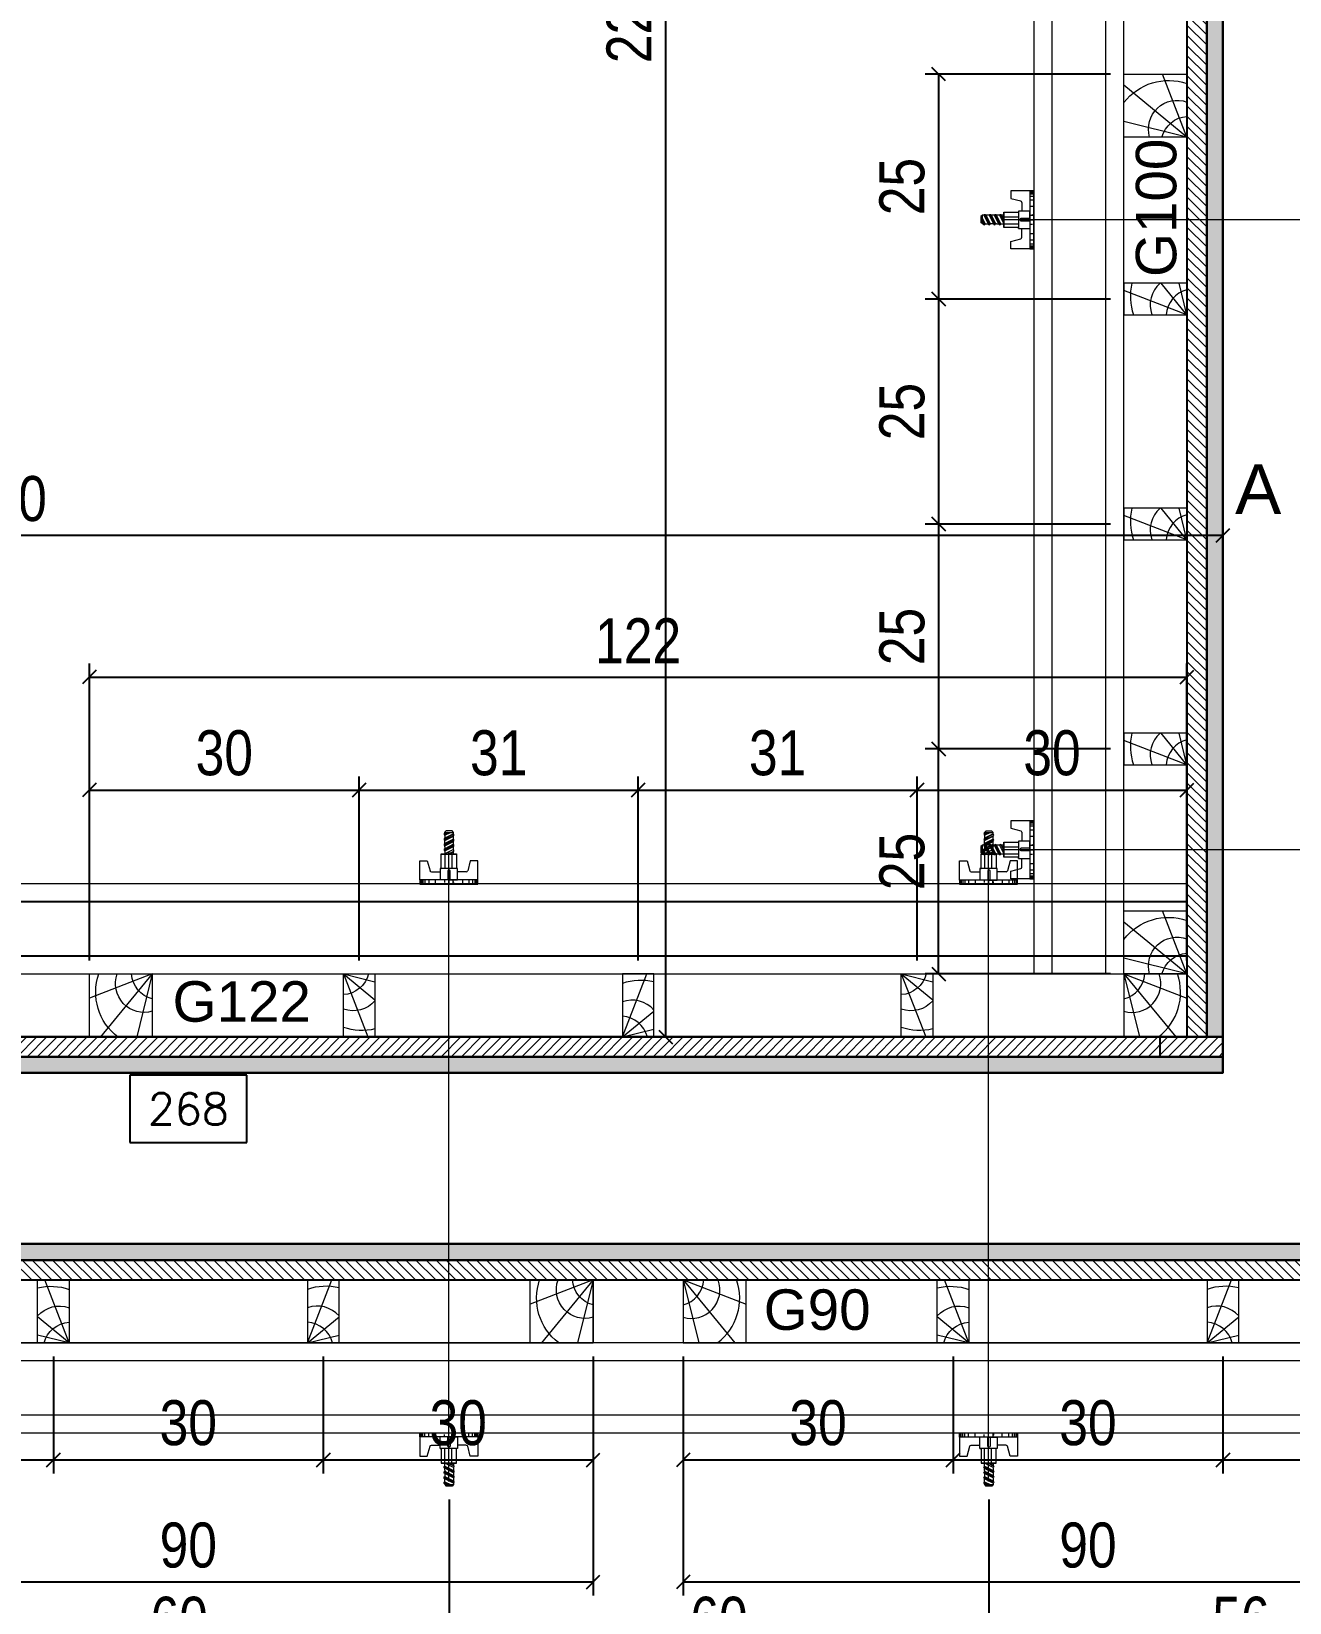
# Model space of a CAD drawing. Extents: x 2102 to 8383, y -13264 to 2718.
# Drawn here: x 4388.7 to 4668.4, y -4872.3 to -4523.1 of the extents above; entities that cross this region are included whole.
import ezdxf
from ezdxf.enums import TextEntityAlignment as Align

# ---------------------------------------------------------------- set-up
doc = ezdxf.new("R2010")
doc.units = 0
for name, color, linetype, lineweight in [('CONCRETO', 251, 'Continuous', 25), ('Hachura', 251, 'Continuous', 9), ('Madeira', 126, 'Continuous', 18), ('Perfil Metálico', 224, 'Continuous', 18), ('Texto Seção', 7, 'Continuous', 15)]:
    doc.layers.add(name, color=color, linetype=linetype, lineweight=lineweight)
for name, color, linetype in [('COTA', 241, 'Continuous'), ('MEIO_PONT', 93, 'Continuous'), ('Painéis', 200, 'Continuous'), ('SARRAFO', 251, 'Continuous'), ('TEXTO_GERAL', 7, 'Continuous')]:
    doc.layers.add(name, color=color, linetype=linetype)
doc.styles.add('ARIAL', font='arial.ttf')
doc.styles.add('COTA TECNICA 2X', font='techl___.ttf', dxfattribs={"height": 10})
doc.styles.add('ROMANS', font='romans.shx')
doc.styles.add('SANSSERIF', font='sas_____.pfb')
doc.dimstyles.new('Cota Seção interna', dxfattribs={"dimtxt": 7, "dimasz": 6, "dimexe": 0.18, "dimexo": 2, "dimgap": -4, "dimtad": 3, "dimdec": 1, "dimlfac": 0.5, "dimzin": 12, "dimdsep": 46, "dimtxsty": 'ROMANS', "dimblk": 'ARCHTICK', "dimcen": 0.09, "dimse1": 1, "dimse2": 1, "dimsd1": 1, "dimsd2": 1, "dimclrd": 180, "dimclre": 5, "dimclrt": 1, "dimadec": 0, "dimazin": 3, "dimtfac": 1, "dimtdec": 1, "dimtofl": 0, "dimtmove": 0, "dimatfit": 3, "dimldrblk": 'ARCHTICK', "dimfxl": 1, "dimtolj": 1, "dimtzin": 0, "dimarcsym": 0})
doc.dimstyles.new('SECAO PILAR', dxfattribs={"dimtxt": 10, "dimasz": 3, "dimexe": 3, "dimexo": 3, "dimgap": 3, "dimtad": 1, "dimdec": 1, "dimlfac": 0.5, "dimzin": 12, "dimdsep": 46, "dimtxsty": 'COTA TECNICA 2X', "dimblk1": 'OBLIQUE', "dimblk2": 'OBLIQUE', "dimsah": 1, "dimcen": 0.9, "dimclrd": 256, "dimclre": 256, "dimclrt": 256, "dimadec": 1, "dimazin": 3, "dimtfac": 1, "dimtdec": 1, "dimtmove": 0, "dimatfit": 3, "dimfxl": 1, "dimtolj": 1, "dimtzin": 12, "dimarcsym": 0})

# ---------------------------------------------------------------- blocks, each defined once
blk = doc.blocks.new('*D1318')
at = {"layer": 'COTA', "color": 180, "lineweight": -2, "transparency": 16777216}
for p, q in [((4436.55, -4755.04), (4410.55, -4755.04)), ((4410.55, -4755.04), (4410.55, -4770.04)), ((4436.55, -4770.04), (4436.55, -4755.04)), ((4410.55, -4770.04), (4436.55, -4770.04))]:
    blk.add_line(p, q, dxfattribs=at)
at = {"layer": 'Defpoints', "color": 0, "transparency": 16777216}
for p in [(4155.55, -4774.04), (4155.55, -4792.54), (4691.55, -4792.54)]:
    blk.add_point(p, dxfattribs=at)
at = {"layer": 'COTA', "color": 1, "transparency": 16777216, "insert": (4423.55, -4762.54), "char_height": 7, "attachment_point": 5, "style": 'ROMANS'}
blk.add_mtext('\\A1;268', dxfattribs=at)
blk = doc.blocks.new('_ArchTick')
at = {"color": 0, "linetype": 'ByBlock', "const_width": 0.15}
blk.add_lwpolyline([(-0.5, -0.5), (0.5, 0.5)], dxfattribs=at)
blk = doc.blocks.new('_Oblique')
at = {"color": 0, "linetype": 'ByBlock', "lineweight": -2}
blk.add_line((-0.5, -0.5), (0.5, 0.5), dxfattribs=at)
blk = doc.blocks.new('*D1319')
at = {"layer": 'COTA', "lineweight": -2, "transparency": 16777216}
for p, q in [((4133.55, -4803.54), (4133.55, -4904.68)), ((4713.55, -4803.54), (4713.55, -4904.68)), ((4713.55, -4901.68), (4133.55, -4901.68))]:
    blk.add_line(p, q, dxfattribs=at)
at = {"layer": 'Defpoints', "color": 0, "transparency": 16777216}
for p in [(4133.55, -4800.54), (4713.55, -4800.54), (4133.55, -4901.68)]:
    blk.add_point(p, dxfattribs=at)
at = {"layer": 'COTA', "lineweight": -2, "transparency": 16777216, "xscale": 3, "yscale": 3, "zscale": 3, "rotation": 180}
blk.add_blockref('_Oblique', (4133.55, -4901.68), dxfattribs=at)
at = {"layer": 'COTA', "lineweight": -2, "transparency": 16777216, "xscale": 3, "yscale": 3, "zscale": 3}
blk.add_blockref('_Oblique', (4713.55, -4901.68), dxfattribs=at)
at = {"layer": 'COTA', "transparency": 16777216, "insert": (4423.55, -4893.55), "char_height": 10, "attachment_point": 5, "style": 'COTA TECNICA 2X'}
blk.add_mtext('\\A1;290 PAINEL', dxfattribs=at)
blk = doc.blocks.new('*D1320')
at = {"layer": 'COTA', "lineweight": -2, "transparency": 16777216}
for p, q in [((4133.55, -4743.54), (4133.55, -4632.05)), ((4653.55, -4743.54), (4653.55, -4632.05)), ((4133.55, -4635.05), (4653.55, -4635.05))]:
    blk.add_line(p, q, dxfattribs=at)
at = {"layer": 'Defpoints', "color": 0, "transparency": 16777216}
for p in [(4653.55, -4635.05), (4133.55, -4746.54), (4653.55, -4746.54)]:
    blk.add_point(p, dxfattribs=at)
at = {"layer": 'COTA', "lineweight": -2, "transparency": 16777216, "xscale": 3, "yscale": 3, "zscale": 3, "rotation": 180}
blk.add_blockref('_Oblique', (4133.55, -4635.05), dxfattribs=at)
at = {"layer": 'COTA', "lineweight": -2, "transparency": 16777216, "xscale": 3, "yscale": 3, "zscale": 3}
blk.add_blockref('_Oblique', (4653.55, -4635.05), dxfattribs=at)
at = {"layer": 'COTA', "transparency": 16777216, "insert": (4382.55, -4626.95), "char_height": 10, "attachment_point": 5, "style": 'COTA TECNICA 2X'}
blk.add_mtext('\\A1;260', dxfattribs=at)
blk = doc.blocks.new('*D1322')
at = {"layer": 'COTA', "lineweight": -2, "transparency": 16777216}
for p, q in [((4650.55, -4294.54), (4526.68, -4294.54)), ((4529.68, -4746.54), (4529.68, -4294.54)), ((4650.55, -4746.54), (4526.68, -4746.54))]:
    blk.add_line(p, q, dxfattribs=at)
at = {"layer": 'Defpoints', "color": 0, "transparency": 16777216}
for p in [(4529.68, -4294.54), (4653.55, -4294.54), (4653.55, -4746.54)]:
    blk.add_point(p, dxfattribs=at)
at = {"layer": 'COTA', "lineweight": -2, "transparency": 16777216, "xscale": 3, "yscale": 3, "zscale": 3}
for p, rotation in [((4529.68, -4294.54), 90), ((4529.68, -4746.54), 270)]:
    blk.add_blockref('_Oblique', p, dxfattribs=dict(at, rotation=rotation))
at = {"layer": 'COTA', "transparency": 16777216, "insert": (4521.58, -4520.54), "char_height": 10, "attachment_point": 5, "rotation": 90, "style": 'COTA TECNICA 2X'}
blk.add_mtext('\\A1;226', dxfattribs=at)
blk = doc.blocks.new('PONTALETE')
at = {"layer": 'Madeira'}
for q in [(2.71, 7), (7, 5.76), (7, 1.74)]:
    blk.add_line((0, 0), q, dxfattribs=at)
blk.add_lwpolyline([(0, 0), (7, 0), (7, 7), (0, 7)], close=True, dxfattribs=at)
for centre, radius, start, end in [((2.04, 0.06), 6.23, 37.2818, 109.0913), ((1.09, 0.9), 3.19, 343.603, 109.9847), ((-0.21, -0.78), 3.09, 14.6322, 86.0383)]:
    blk.add_arc(centre, radius, start, end, dxfattribs=at)
blk = doc.blocks.new('MEIO PONTALETE')
at = {"layer": 'Madeira'}
for q in [(2.71, 7), (3.5, 2.88), (3.5, 0.87)]:
    blk.add_line((0, 0), q, dxfattribs=at)
blk.add_lwpolyline([(0, 0), (3.5, 0), (3.5, 7), (0, 7)], close=True, dxfattribs=at)
for centre, radius, start, end in [((2.04, 0.06), 6.23, 76.4499, 109.0913), ((1.09, 0.9), 3.19, 40.9063, 109.9847), ((-0.21, -0.78), 3.09, 14.6322, 86.0383)]:
    blk.add_arc(centre, radius, start, end, dxfattribs=at)
blk = doc.blocks.new('*D631')
at = {"layer": 'COTA', "lineweight": -2, "transparency": 16777216}
for p, q in [((4333.55, -4817.54), (4333.55, -4843.57)), ((4393.55, -4817.54), (4393.55, -4843.57)), ((4333.55, -4840.57), (4393.55, -4840.57))]:
    blk.add_line(p, q, dxfattribs=at)
at = {"layer": 'Defpoints', "color": 0, "transparency": 16777216}
for p in [(4333.55, -4814.54), (4393.55, -4814.54), (4393.55, -4840.57)]:
    blk.add_point(p, dxfattribs=at)
at = {"layer": 'COTA', "lineweight": -2, "transparency": 16777216, "xscale": 3, "yscale": 3, "zscale": 3, "rotation": 180}
blk.add_blockref('_Oblique', (4333.55, -4840.57), dxfattribs=at)
at = {"layer": 'COTA', "lineweight": -2, "transparency": 16777216, "xscale": 3, "yscale": 3, "zscale": 3}
blk.add_blockref('_Oblique', (4393.55, -4840.57), dxfattribs=at)
at = {"layer": 'COTA', "transparency": 16777216, "insert": (4363.55, -4832.35), "char_height": 10, "attachment_point": 5, "style": 'COTA TECNICA 2X'}
blk.add_mtext('\\A1;30', dxfattribs=at)
blk = doc.blocks.new('*D632')
at = {"layer": 'COTA', "lineweight": -2, "transparency": 16777216}
for p, q in [((4393.55, -4817.54), (4393.55, -4843.57)), ((4453.55, -4817.54), (4453.55, -4843.57)), ((4393.55, -4840.57), (4453.55, -4840.57))]:
    blk.add_line(p, q, dxfattribs=at)
at = {"layer": 'Defpoints', "color": 0, "transparency": 16777216}
for p in [(4393.55, -4814.54), (4453.55, -4814.54), (4453.55, -4840.57)]:
    blk.add_point(p, dxfattribs=at)
at = {"layer": 'COTA', "lineweight": -2, "transparency": 16777216, "xscale": 3, "yscale": 3, "zscale": 3, "rotation": 180}
blk.add_blockref('_Oblique', (4393.55, -4840.57), dxfattribs=at)
at = {"layer": 'COTA', "lineweight": -2, "transparency": 16777216, "xscale": 3, "yscale": 3, "zscale": 3}
blk.add_blockref('_Oblique', (4453.55, -4840.57), dxfattribs=at)
at = {"layer": 'COTA', "transparency": 16777216, "insert": (4423.55, -4832.35), "char_height": 10, "attachment_point": 5, "style": 'COTA TECNICA 2X'}
blk.add_mtext('\\A1;30', dxfattribs=at)
blk = doc.blocks.new('*D633')
at = {"layer": 'COTA', "lineweight": -2, "transparency": 16777216}
for p, q in [((4453.55, -4817.54), (4453.55, -4843.57)), ((4513.55, -4817.54), (4513.55, -4843.57)), ((4453.55, -4840.57), (4513.55, -4840.57))]:
    blk.add_line(p, q, dxfattribs=at)
at = {"layer": 'Defpoints', "color": 0, "transparency": 16777216}
for p in [(4453.55, -4814.54), (4513.55, -4814.54), (4513.55, -4840.57)]:
    blk.add_point(p, dxfattribs=at)
at = {"layer": 'COTA', "lineweight": -2, "transparency": 16777216, "xscale": 3, "yscale": 3, "zscale": 3, "rotation": 180}
blk.add_blockref('_Oblique', (4453.55, -4840.57), dxfattribs=at)
at = {"layer": 'COTA', "lineweight": -2, "transparency": 16777216, "xscale": 3, "yscale": 3, "zscale": 3}
blk.add_blockref('_Oblique', (4513.55, -4840.57), dxfattribs=at)
at = {"layer": 'COTA', "transparency": 16777216, "insert": (4483.55, -4832.35), "char_height": 10, "attachment_point": 5, "style": 'COTA TECNICA 2X'}
blk.add_mtext('\\A1;30', dxfattribs=at)
blk = doc.blocks.new('*D634')
at = {"layer": 'COTA', "lineweight": -2, "transparency": 16777216}
for p, q in [((4333.55, -4817.54), (4333.55, -4870.67)), ((4513.55, -4817.54), (4513.55, -4870.67)), ((4333.55, -4867.67), (4513.55, -4867.67))]:
    blk.add_line(p, q, dxfattribs=at)
at = {"layer": 'Defpoints', "color": 0, "transparency": 16777216}
for p in [(4333.55, -4814.54), (4513.55, -4814.54), (4513.55, -4867.67)]:
    blk.add_point(p, dxfattribs=at)
at = {"layer": 'COTA', "lineweight": -2, "transparency": 16777216, "xscale": 3, "yscale": 3, "zscale": 3, "rotation": 180}
blk.add_blockref('_Oblique', (4333.55, -4867.67), dxfattribs=at)
at = {"layer": 'COTA', "lineweight": -2, "transparency": 16777216, "xscale": 3, "yscale": 3, "zscale": 3}
blk.add_blockref('_Oblique', (4513.55, -4867.67), dxfattribs=at)
at = {"layer": 'COTA', "transparency": 16777216, "insert": (4423.55, -4859.54), "char_height": 10, "attachment_point": 5, "style": 'COTA TECNICA 2X'}
blk.add_mtext('\\A1;90', dxfattribs=at)
blk = doc.blocks.new('*D635')
at = {"layer": 'COTA', "lineweight": -2, "transparency": 16777216}
for p, q in [((4533.55, -4817.54), (4533.55, -4843.57)), ((4593.55, -4817.54), (4593.55, -4843.57)), ((4533.55, -4840.57), (4593.55, -4840.57))]:
    blk.add_line(p, q, dxfattribs=at)
at = {"layer": 'Defpoints', "color": 0, "transparency": 16777216}
for p in [(4533.55, -4814.54), (4593.55, -4814.54), (4593.55, -4840.57)]:
    blk.add_point(p, dxfattribs=at)
at = {"layer": 'COTA', "lineweight": -2, "transparency": 16777216, "xscale": 3, "yscale": 3, "zscale": 3, "rotation": 180}
blk.add_blockref('_Oblique', (4533.55, -4840.57), dxfattribs=at)
at = {"layer": 'COTA', "lineweight": -2, "transparency": 16777216, "xscale": 3, "yscale": 3, "zscale": 3}
blk.add_blockref('_Oblique', (4593.55, -4840.57), dxfattribs=at)
at = {"layer": 'COTA', "transparency": 16777216, "insert": (4563.55, -4832.35), "char_height": 10, "attachment_point": 5, "style": 'COTA TECNICA 2X'}
blk.add_mtext('\\A1;30', dxfattribs=at)
blk = doc.blocks.new('*D636')
at = {"layer": 'COTA', "lineweight": -2, "transparency": 16777216}
for p, q in [((4593.55, -4817.54), (4593.55, -4843.57)), ((4653.55, -4817.54), (4653.55, -4843.57)), ((4593.55, -4840.57), (4653.55, -4840.57))]:
    blk.add_line(p, q, dxfattribs=at)
at = {"layer": 'Defpoints', "color": 0, "transparency": 16777216}
for p in [(4593.55, -4814.54), (4653.55, -4814.54), (4653.55, -4840.57)]:
    blk.add_point(p, dxfattribs=at)
at = {"layer": 'COTA', "lineweight": -2, "transparency": 16777216, "xscale": 3, "yscale": 3, "zscale": 3, "rotation": 180}
blk.add_blockref('_Oblique', (4593.55, -4840.57), dxfattribs=at)
at = {"layer": 'COTA', "lineweight": -2, "transparency": 16777216, "xscale": 3, "yscale": 3, "zscale": 3}
blk.add_blockref('_Oblique', (4653.55, -4840.57), dxfattribs=at)
at = {"layer": 'COTA', "transparency": 16777216, "insert": (4623.55, -4832.35), "char_height": 10, "attachment_point": 5, "style": 'COTA TECNICA 2X'}
blk.add_mtext('\\A1;30', dxfattribs=at)
blk = doc.blocks.new('*D637')
at = {"layer": 'COTA', "lineweight": -2, "transparency": 16777216}
for p, q in [((4653.55, -4817.54), (4653.55, -4843.57)), ((4713.55, -4817.54), (4713.55, -4843.57)), ((4653.55, -4840.57), (4713.55, -4840.57))]:
    blk.add_line(p, q, dxfattribs=at)
at = {"layer": 'Defpoints', "color": 0, "transparency": 16777216}
for p in [(4653.55, -4814.54), (4713.55, -4814.54), (4713.55, -4840.57)]:
    blk.add_point(p, dxfattribs=at)
at = {"layer": 'COTA', "lineweight": -2, "transparency": 16777216, "xscale": 3, "yscale": 3, "zscale": 3, "rotation": 180}
blk.add_blockref('_Oblique', (4653.55, -4840.57), dxfattribs=at)
at = {"layer": 'COTA', "lineweight": -2, "transparency": 16777216, "xscale": 3, "yscale": 3, "zscale": 3}
blk.add_blockref('_Oblique', (4713.55, -4840.57), dxfattribs=at)
at = {"layer": 'COTA', "transparency": 16777216, "insert": (4683.55, -4832.35), "char_height": 10, "attachment_point": 5, "style": 'COTA TECNICA 2X'}
blk.add_mtext('\\A1;30', dxfattribs=at)
blk = doc.blocks.new('*D638')
at = {"layer": 'COTA', "lineweight": -2, "transparency": 16777216}
for p, q in [((4533.55, -4817.54), (4533.55, -4870.67)), ((4713.55, -4817.54), (4713.55, -4870.67)), ((4533.55, -4867.67), (4713.55, -4867.67))]:
    blk.add_line(p, q, dxfattribs=at)
at = {"layer": 'Defpoints', "color": 0, "transparency": 16777216}
for p in [(4533.55, -4814.54), (4713.55, -4814.54), (4713.55, -4867.67)]:
    blk.add_point(p, dxfattribs=at)
at = {"layer": 'COTA', "lineweight": -2, "transparency": 16777216, "xscale": 3, "yscale": 3, "zscale": 3, "rotation": 180}
blk.add_blockref('_Oblique', (4533.55, -4867.67), dxfattribs=at)
at = {"layer": 'COTA', "lineweight": -2, "transparency": 16777216, "xscale": 3, "yscale": 3, "zscale": 3}
blk.add_blockref('_Oblique', (4713.55, -4867.67), dxfattribs=at)
at = {"layer": 'COTA', "transparency": 16777216, "insert": (4623.55, -4859.54), "char_height": 10, "attachment_point": 5, "style": 'COTA TECNICA 2X'}
blk.add_mtext('\\A1;90', dxfattribs=at)
blk = doc.blocks.new('*D639')
at = {"layer": 'COTA', "lineweight": -2, "transparency": 16777216}
for p, q in [((4401.55, -4729.54), (4401.55, -4688.67)), ((4461.55, -4729.54), (4461.55, -4688.67)), ((4401.55, -4691.67), (4461.55, -4691.67))]:
    blk.add_line(p, q, dxfattribs=at)
at = {"layer": 'Defpoints', "color": 0, "transparency": 16777216}
for p in [(4461.55, -4691.67), (4401.55, -4732.54), (4461.55, -4732.54)]:
    blk.add_point(p, dxfattribs=at)
at = {"layer": 'COTA', "lineweight": -2, "transparency": 16777216, "xscale": 3, "yscale": 3, "zscale": 3, "rotation": 180}
blk.add_blockref('_Oblique', (4401.55, -4691.67), dxfattribs=at)
at = {"layer": 'COTA', "lineweight": -2, "transparency": 16777216, "xscale": 3, "yscale": 3, "zscale": 3}
blk.add_blockref('_Oblique', (4461.55, -4691.67), dxfattribs=at)
at = {"layer": 'COTA', "transparency": 16777216, "insert": (4431.55, -4683.45), "char_height": 10, "attachment_point": 5, "style": 'COTA TECNICA 2X'}
blk.add_mtext('\\A1;30', dxfattribs=at)
blk = doc.blocks.new('*D640')
at = {"layer": 'COTA', "lineweight": -2, "transparency": 16777216}
for p, q in [((4461.55, -4729.54), (4461.55, -4688.67)), ((4523.55, -4729.54), (4523.55, -4688.67)), ((4461.55, -4691.67), (4523.55, -4691.67))]:
    blk.add_line(p, q, dxfattribs=at)
at = {"layer": 'Defpoints', "color": 0, "transparency": 16777216}
for p in [(4523.55, -4691.67), (4461.55, -4732.54), (4523.55, -4732.54)]:
    blk.add_point(p, dxfattribs=at)
at = {"layer": 'COTA', "lineweight": -2, "transparency": 16777216, "xscale": 3, "yscale": 3, "zscale": 3, "rotation": 180}
blk.add_blockref('_Oblique', (4461.55, -4691.67), dxfattribs=at)
at = {"layer": 'COTA', "lineweight": -2, "transparency": 16777216, "xscale": 3, "yscale": 3, "zscale": 3}
blk.add_blockref('_Oblique', (4523.55, -4691.67), dxfattribs=at)
at = {"layer": 'COTA', "transparency": 16777216, "insert": (4492.55, -4683.45), "char_height": 10, "attachment_point": 5, "style": 'COTA TECNICA 2X'}
blk.add_mtext('\\A1;31', dxfattribs=at)
blk = doc.blocks.new('*D641')
at = {"layer": 'COTA', "lineweight": -2, "transparency": 16777216}
for p, q in [((4523.55, -4729.54), (4523.55, -4688.67)), ((4585.55, -4729.54), (4585.55, -4688.67)), ((4523.55, -4691.67), (4585.55, -4691.67))]:
    blk.add_line(p, q, dxfattribs=at)
at = {"layer": 'Defpoints', "color": 0, "transparency": 16777216}
for p in [(4585.55, -4691.67), (4523.55, -4732.54), (4585.55, -4732.54)]:
    blk.add_point(p, dxfattribs=at)
at = {"layer": 'COTA', "lineweight": -2, "transparency": 16777216, "xscale": 3, "yscale": 3, "zscale": 3, "rotation": 180}
blk.add_blockref('_Oblique', (4523.55, -4691.67), dxfattribs=at)
at = {"layer": 'COTA', "lineweight": -2, "transparency": 16777216, "xscale": 3, "yscale": 3, "zscale": 3}
blk.add_blockref('_Oblique', (4585.55, -4691.67), dxfattribs=at)
at = {"layer": 'COTA', "transparency": 16777216, "insert": (4554.55, -4683.45), "char_height": 10, "attachment_point": 5, "style": 'COTA TECNICA 2X'}
blk.add_mtext('\\A1;31', dxfattribs=at)
blk = doc.blocks.new('*D642')
at = {"layer": 'COTA', "lineweight": -2, "transparency": 16777216}
for p, q in [((4585.55, -4729.54), (4585.55, -4688.67)), ((4645.55, -4729.54), (4645.55, -4688.67)), ((4585.55, -4691.67), (4645.55, -4691.67))]:
    blk.add_line(p, q, dxfattribs=at)
at = {"layer": 'Defpoints', "color": 0, "transparency": 16777216}
for p in [(4645.55, -4691.67), (4585.55, -4732.54), (4645.55, -4732.54)]:
    blk.add_point(p, dxfattribs=at)
at = {"layer": 'COTA', "lineweight": -2, "transparency": 16777216, "xscale": 3, "yscale": 3, "zscale": 3, "rotation": 180}
blk.add_blockref('_Oblique', (4585.55, -4691.67), dxfattribs=at)
at = {"layer": 'COTA', "lineweight": -2, "transparency": 16777216, "xscale": 3, "yscale": 3, "zscale": 3}
blk.add_blockref('_Oblique', (4645.55, -4691.67), dxfattribs=at)
at = {"layer": 'COTA', "transparency": 16777216, "insert": (4615.55, -4683.45), "char_height": 10, "attachment_point": 5, "style": 'COTA TECNICA 2X'}
blk.add_mtext('\\A1;30', dxfattribs=at)
blk = doc.blocks.new('*D643')
at = {"layer": 'COTA', "lineweight": -2, "transparency": 16777216}
for p, q in [((4401.55, -4729.54), (4401.55, -4663.55)), ((4645.55, -4729.54), (4645.55, -4663.55)), ((4401.55, -4666.55), (4645.55, -4666.55))]:
    blk.add_line(p, q, dxfattribs=at)
at = {"layer": 'Defpoints', "color": 0, "transparency": 16777216}
for p in [(4645.55, -4666.55), (4401.55, -4732.54), (4645.55, -4732.54)]:
    blk.add_point(p, dxfattribs=at)
at = {"layer": 'COTA', "lineweight": -2, "transparency": 16777216, "xscale": 3, "yscale": 3, "zscale": 3, "rotation": 180}
blk.add_blockref('_Oblique', (4401.55, -4666.55), dxfattribs=at)
at = {"layer": 'COTA', "lineweight": -2, "transparency": 16777216, "xscale": 3, "yscale": 3, "zscale": 3}
blk.add_blockref('_Oblique', (4645.55, -4666.55), dxfattribs=at)
at = {"layer": 'COTA', "transparency": 16777216, "insert": (4523.55, -4658.49), "char_height": 10, "attachment_point": 5, "style": 'COTA TECNICA 2X'}
blk.add_mtext('\\A1;122', dxfattribs=at)
blk = doc.blocks.new('*D1304')
at = {"layer": 'COTA', "linetype": 'ByBlock', "lineweight": -2, "transparency": 16777216}
for p, q in [((4628.55, -4532.54), (4587.35, -4532.54)), ((4590.35, -4532.54), (4590.35, -4582.54)), ((4628.55, -4582.54), (4587.35, -4582.54))]:
    blk.add_line(p, q, dxfattribs=at)
at = {"layer": 'Defpoints', "color": 0, "linetype": 'ByBlock', "transparency": 16777216}
for p in [(4631.55, -4532.54), (4590.35, -4582.54), (4631.55, -4582.54)]:
    blk.add_point(p, dxfattribs=at)
at = {"layer": 'COTA', "linetype": 'ByBlock', "lineweight": -2, "transparency": 16777216, "xscale": 3, "yscale": 3, "zscale": 3}
for p, rotation in [((4590.35, -4532.54), 90), ((4590.35, -4582.54), 270)]:
    blk.add_blockref('_Oblique', p, dxfattribs=dict(at, rotation=rotation))
at = {"layer": 'COTA', "linetype": 'ByBlock', "transparency": 16777216, "insert": (4582.24, -4557.54), "char_height": 10, "attachment_point": 5, "rotation": 90, "style": 'COTA TECNICA 2X'}
blk.add_mtext('\\A1;25', dxfattribs=at)
blk = doc.blocks.new('*D1305')
at = {"layer": 'COTA', "linetype": 'ByBlock', "lineweight": -2, "transparency": 16777216}
for p, q in [((4628.55, -4582.54), (4587.35, -4582.54)), ((4590.35, -4582.54), (4590.35, -4632.54)), ((4628.55, -4632.54), (4587.35, -4632.54))]:
    blk.add_line(p, q, dxfattribs=at)
at = {"layer": 'Defpoints', "color": 0, "linetype": 'ByBlock', "transparency": 16777216}
for p in [(4631.55, -4582.54), (4590.35, -4632.54), (4631.55, -4632.54)]:
    blk.add_point(p, dxfattribs=at)
at = {"layer": 'COTA', "linetype": 'ByBlock', "lineweight": -2, "transparency": 16777216, "xscale": 3, "yscale": 3, "zscale": 3}
for p, rotation in [((4590.35, -4582.54), 90), ((4590.35, -4632.54), 270)]:
    blk.add_blockref('_Oblique', p, dxfattribs=dict(at, rotation=rotation))
at = {"layer": 'COTA', "linetype": 'ByBlock', "transparency": 16777216, "insert": (4582.24, -4607.54), "char_height": 10, "attachment_point": 5, "rotation": 90, "style": 'COTA TECNICA 2X'}
blk.add_mtext('\\A1;25', dxfattribs=at)
blk = doc.blocks.new('*D1306')
at = {"layer": 'COTA', "linetype": 'ByBlock', "lineweight": -2, "transparency": 16777216}
for p, q in [((4628.55, -4632.54), (4587.35, -4632.54)), ((4590.35, -4632.54), (4590.35, -4682.54)), ((4628.55, -4682.54), (4587.35, -4682.54))]:
    blk.add_line(p, q, dxfattribs=at)
at = {"layer": 'Defpoints', "color": 0, "linetype": 'ByBlock', "transparency": 16777216}
for p in [(4631.55, -4632.54), (4590.35, -4682.54), (4631.55, -4682.54)]:
    blk.add_point(p, dxfattribs=at)
at = {"layer": 'COTA', "linetype": 'ByBlock', "lineweight": -2, "transparency": 16777216, "xscale": 3, "yscale": 3, "zscale": 3}
for p, rotation in [((4590.35, -4632.54), 90), ((4590.35, -4682.54), 270)]:
    blk.add_blockref('_Oblique', p, dxfattribs=dict(at, rotation=rotation))
at = {"layer": 'COTA', "linetype": 'ByBlock', "transparency": 16777216, "insert": (4582.24, -4657.54), "char_height": 10, "attachment_point": 5, "rotation": 90, "style": 'COTA TECNICA 2X'}
blk.add_mtext('\\A1;25', dxfattribs=at)
blk = doc.blocks.new('*D1307')
at = {"layer": 'COTA', "linetype": 'ByBlock', "lineweight": -2, "transparency": 16777216}
for p, q in [((4628.55, -4682.54), (4587.35, -4682.54)), ((4590.35, -4732.54), (4590.35, -4682.54)), ((4628.55, -4732.54), (4587.35, -4732.54))]:
    blk.add_line(p, q, dxfattribs=at)
at = {"layer": 'Defpoints', "color": 0, "linetype": 'ByBlock', "transparency": 16777216}
for p in [(4590.35, -4682.54), (4631.55, -4682.54), (4631.55, -4732.54)]:
    blk.add_point(p, dxfattribs=at)
at = {"layer": 'COTA', "linetype": 'ByBlock', "lineweight": -2, "transparency": 16777216, "xscale": 3, "yscale": 3, "zscale": 3}
for p, rotation in [((4590.35, -4682.54), 90), ((4590.35, -4732.54), 270)]:
    blk.add_blockref('_Oblique', p, dxfattribs=dict(at, rotation=rotation))
at = {"layer": 'COTA', "linetype": 'ByBlock', "transparency": 16777216, "insert": (4582.24, -4707.54), "char_height": 10, "attachment_point": 5, "rotation": 90, "style": 'COTA TECNICA 2X'}
blk.add_mtext('\\A1;25', dxfattribs=at)
blk = doc.blocks.new('C')
at = {"layer": 'Hachura', "color": 0}
for p, q in [((0, 3.22), (0, -3.22)), ((0.45, 3.22), (0, 3.22)), ((0.46, 3.16), (0, 3.16)), ((0.46, 3.05), (0, 3.05)), ((0.46, 2.88), (0, 2.88)), ((0, 2.75), (0, -1.16)), ((0.46, 2.65), (0, 2.65)), ((0.46, 2.23), (0, 2.23)), ((0.45, -3.23), (0.45, 3.22)), ((0.45, 3.22), (2.58, 3.22)), ((1.35, 1.94), (1.35, 0.96)), ((2.58, 2.39), (1.47, 2.09)), ((2.58, 3.22), (2.58, 2.39)), ((0.46, 1.51), (0, 1.51)), ((0.39, 0.49), (0.17, 0.49)), ((1.74, 0.97), (0.45, 0.97)), ((1.45, 0.1), (0.45, 0.1)), ((1.74, -0.97), (1.74, 0.97)), ((1.74, 0.97), (1.74, 0.84)), ((1.74, 0.97), (1.74, 0.84)), ((1.74, 0.84), (3.35, 0.84)), ((3.35, 0.45), (1.74, 0.45)), ((3.32, 0.84), (3.32, -0.84)), ((3.35, 0.84), (3.35, -0.84)), ((3.68, 0.45), (3.35, 0.45)), ((3.84, -0.52), (3.35, 0.45)), ((3.35, 0.06), (3.67, -0.57)), ((3.68, 0.45), (4.16, -0.52)), ((3.72, 0.5), (4.25, -0.57)), ((4.37, -0.55), (3.83, 0.53)), ((4.15, 0.45), (3.93, 0.45)), ((4.42, -0.52), (3.93, 0.45)), ((4.15, 0.45), (4.26, 0.45)), ((4.26, 0.45), (4.74, -0.52)), ((4.3, 0.5), (4.83, -0.57)), ((4.95, -0.55), (4.41, 0.53)), ((4.51, 0.45), (4.84, 0.45)), ((5, -0.52), (4.51, 0.45)), ((4.84, 0.45), (5.32, -0.52)), ((4.88, 0.5), (5.41, -0.57)), ((5.53, -0.55), (4.99, 0.53)), ((5.58, -0.52), (5.09, 0.45)), ((5.42, 0.45), (5.09, 0.45)), ((5.58, -0.52), (5.09, 0.45)), ((5.42, 0.45), (5.74, -0.19)), ((5.46, 0.5), (5.74, -0.07)), ((5.74, 0.19), (5.57, 0.53)), ((5.74, 0.32), (5.68, 0.45)), ((5.68, 0.45), (5.74, 0.45)), ((5.74, 0.45), (5.9, 0.29)), ((5.74, 0.45), (5.74, -0.52)), ((5.9, -0.36), (5.9, 0.29)), ((0.45, 0), (0, 0)), ((0.46, -1.52), (0, -1.52)), ((0.08, -0.48), (0.29, -0.48)), ((0.29, -0.48), (0.4, -0.48)), ((0.45, 0), (0.45, -0.97)), ((0.45, -0.16), (1.45, -0.16)), ((0.45, -0.65), (0.45, -0.32)), ((0.45, -3.23), (0.45, -0.65)), ((0.45, -0.97), (1.74, -0.97)), ((1.35, -1.94), (1.35, -0.97)), ((3.35, -0.32), (1.74, -0.32)), ((3.35, -0.84), (1.74, -0.84)), ((3.35, -0.07), (3.58, -0.52)), ((3.35, -0.52), (3.58, -0.52)), ((3.84, -0.52), (4.16, -0.52)), ((4.42, -0.52), (4.74, -0.52)), ((4.63, -0.52), (4.74, -0.52)), ((5, -0.52), (5.32, -0.52)), ((5.58, -0.52), (5.74, -0.52)), ((5.74, -0.52), (5.9, -0.36)), ((5.74, -0.52), (5.74, -0.52)), ((0.46, -2.23), (0, -2.23)), ((0.46, -2.65), (0, -2.65)), ((0.46, -2.88), (0, -2.88)), ((0.46, -3.05), (0, -3.05)), ((0.46, -3.16), (0, -3.16)), ((0, -3.22), (2.57, -3.22)), ((2.58, -2.39), (1.47, -2.1)), ((2.58, -3.23), (2.58, -2.39))]:
    blk.add_line(p, q, dxfattribs=at)
for centre, radius, start, end in [((1.52, 1.94), 0.161, 104.7436, 180), ((1.44, -0.03), 0.129, 272.695, 87.305), ((3.81, 0.39), 0.143, 25.5688, 154.4312), ((4.39, 0.39), 0.143, 25.5688, 154.4312), ((4.97, 0.39), 0.143, 25.5688, 154.4312), ((5.55, 0.39), 0.143, 25.5688, 154.4312), ((0.17, -0.37), 0.174, 221.744, 317.8592), ((3.71, -0.4), 0.174, 222.1408, 318.256), ((4.29, -0.4), 0.174, 222.1408, 318.256), ((4.87, -0.4), 0.174, 222.1408, 318.256), ((5.45, -0.4), 0.174, 222.1408, 318.256), ((5.61, -0.4), 0.174, 317.8592, 318.256), ((1.52, -1.94), 0.161, 180, 255.2564)]:
    blk.add_arc(centre, radius, start, end, dxfattribs=at)
blk = doc.blocks.new('*D1311')
at = {"layer": 'COTA', "linetype": 'ByBlock', "lineweight": -2, "transparency": 16777216}
for p, q in [((4361.53, -4849.34), (4361.53, -4887.14)), ((4481.53, -4849.36), (4481.53, -4887.14)), ((4361.53, -4884.14), (4481.53, -4884.14))]:
    blk.add_line(p, q, dxfattribs=at)
at = {"layer": 'Defpoints', "color": 0, "linetype": 'ByBlock', "transparency": 16777216}
for p in [(4361.53, -4846.34), (4481.53, -4846.36), (4481.53, -4884.14)]:
    blk.add_point(p, dxfattribs=at)
at = {"layer": 'COTA', "linetype": 'ByBlock', "lineweight": -2, "transparency": 16777216, "xscale": 3, "yscale": 3, "zscale": 3, "rotation": 180}
blk.add_blockref('_Oblique', (4361.53, -4884.14), dxfattribs=at)
at = {"layer": 'COTA', "linetype": 'ByBlock', "lineweight": -2, "transparency": 16777216, "xscale": 3, "yscale": 3, "zscale": 3}
blk.add_blockref('_Oblique', (4481.53, -4884.14), dxfattribs=at)
at = {"layer": 'COTA', "linetype": 'ByBlock', "transparency": 16777216, "insert": (4421.53, -4876.04), "char_height": 10, "attachment_point": 5, "style": 'COTA TECNICA 2X'}
blk.add_mtext('\\A1;60', dxfattribs=at)
blk = doc.blocks.new('*D1312')
at = {"layer": 'COTA', "linetype": 'ByBlock', "lineweight": -2, "transparency": 16777216}
for p, q in [((4481.53, -4849.36), (4481.53, -4887.14)), ((4601.53, -4849.37), (4601.53, -4887.14)), ((4481.53, -4884.14), (4601.53, -4884.14))]:
    blk.add_line(p, q, dxfattribs=at)
at = {"layer": 'Defpoints', "color": 0, "linetype": 'ByBlock', "transparency": 16777216}
for p in [(4481.53, -4846.36), (4601.53, -4846.37), (4601.53, -4884.14)]:
    blk.add_point(p, dxfattribs=at)
at = {"layer": 'COTA', "linetype": 'ByBlock', "lineweight": -2, "transparency": 16777216, "xscale": 3, "yscale": 3, "zscale": 3, "rotation": 180}
blk.add_blockref('_Oblique', (4481.53, -4884.14), dxfattribs=at)
at = {"layer": 'COTA', "linetype": 'ByBlock', "lineweight": -2, "transparency": 16777216, "xscale": 3, "yscale": 3, "zscale": 3}
blk.add_blockref('_Oblique', (4601.53, -4884.14), dxfattribs=at)
at = {"layer": 'COTA', "linetype": 'ByBlock', "transparency": 16777216, "insert": (4541.53, -4876.04), "char_height": 10, "attachment_point": 5, "style": 'COTA TECNICA 2X'}
blk.add_mtext('\\A1;60', dxfattribs=at)
blk = doc.blocks.new('*D1313')
at = {"layer": 'COTA', "linetype": 'ByBlock', "lineweight": -2, "transparency": 16777216}
for p, q in [((4713.59, -4297.54), (4713.59, -4887.14)), ((4601.53, -4849.37), (4601.53, -4887.14)), ((4601.53, -4884.14), (4713.59, -4884.14))]:
    blk.add_line(p, q, dxfattribs=at)
at = {"layer": 'Defpoints', "color": 0, "linetype": 'ByBlock', "transparency": 16777216}
for p in [(4713.59, -4294.54), (4601.53, -4846.37), (4713.59, -4884.14)]:
    blk.add_point(p, dxfattribs=at)
at = {"layer": 'COTA', "linetype": 'ByBlock', "lineweight": -2, "transparency": 16777216, "xscale": 3, "yscale": 3, "zscale": 3, "rotation": 180}
blk.add_blockref('_Oblique', (4601.53, -4884.14), dxfattribs=at)
at = {"layer": 'COTA', "linetype": 'ByBlock', "lineweight": -2, "transparency": 16777216, "xscale": 3, "yscale": 3, "zscale": 3}
blk.add_blockref('_Oblique', (4713.59, -4884.14), dxfattribs=at)
at = {"layer": 'COTA', "linetype": 'ByBlock', "transparency": 16777216, "insert": (4657.56, -4876.03), "char_height": 10, "attachment_point": 5, "style": 'COTA TECNICA 2X'}
blk.add_mtext('\\A1;56', dxfattribs=at)

msp = doc.modelspace()

# ---------------------------------------------------------------- hatches: boundary and pattern name
at = {"layer": 'Hachura'}
h = msp.add_hatch(dxfattribs=at)
h.set_pattern_fill('ANSI31', color=256, scale=0.5, angle=270, style=0)
h.set_pattern_definition([(315, (28233.7727, -13671.8797), (1.12253202, 1.12253202), [])])
h.paths.add_polyline_path([(4649.95, -4746.54), (4645.55, -4746.54), (4645.55, -4294.54), (4649.95, -4294.54)])
h = msp.add_hatch(color=256, dxfattribs=at)
h.dxf.hatch_style = 1
h.paths.add_polyline_path([(4653.55, -4746.54), (4653.55, -4294.54), (4649.95, -4294.54), (4649.95, -4746.54)])
h = msp.add_hatch(dxfattribs=at)
h.set_pattern_fill('ANSI31', color=256, scale=0.5, angle=360, style=0)
h.set_pattern_definition([(45, (14537.9164, 18532.8803), (-1.12253202, 1.12253202), [])])
h.paths.add_polyline_path([(4133.55, -4750.94), (4133.55, -4746.54), (4653.55, -4746.54), (4653.55, -4750.94)])
h = msp.add_hatch(color=256, dxfattribs=at)
h.dxf.hatch_style = 1
h.paths.add_polyline_path([(4133.55, -4754.54), (4653.55, -4754.54), (4653.55, -4750.94), (4133.55, -4750.94)])
h = msp.add_hatch(color=256, dxfattribs=at)
h.dxf.hatch_style = 1
h.paths.add_polyline_path([(4713.55, -4796.14), (4713.55, -4792.54), (4133.55, -4792.54), (4133.55, -4796.14)])
h = msp.add_hatch(dxfattribs=at)
h.set_pattern_fill('ANSI31', color=256, scale=0.5, angle=270, style=0)
h.set_pattern_definition([(315, (-3227.8251, -15440.8306), (1.12253202, 1.12253202), [])])
h.paths.add_polyline_path([(4133.55, -4800.54), (4133.55, -4796.14), (4713.55, -4796.14), (4713.55, -4800.54)])

# ---------------------------------------------------------------- linework, layer by layer
at = {"layer": 'CONCRETO', "color": 2}
msp.add_lwpolyline([(4691.55, -4316.54), (4653.55, -4316.54), (4653.55, -4754.54), (4155.55, -4754.54), (4155.55, -4792.54), (4691.55, -4792.54)], close=True, dxfattribs=at)
at = {"layer": 'Hachura'}
for p, q in [((4744.33, -4564.94), (4604.53, -4564.93)), ((4481.47, -4845.36), (4481.47, -4705.56)), ((4601.47, -4845.37), (4601.47, -4705.57)), ((4744.33, -4704.94), (4604.53, -4704.93))]:
    msp.add_line(p, q, dxfattribs=at)
at = {"layer": 'Madeira'}
for points in [[(4631.55, -4532.54), (4645.55, -4532.54), (4645.55, -4732.54), (4631.55, -4732.54)], [(4401.55, -4746.54), (4401.55, -4732.54), (4645.55, -4732.54), (4645.55, -4746.54)], [(4713.55, -4800.54), (4713.55, -4814.54), (4133.55, -4814.54), (4133.55, -4800.54)], [(4333.55, -4800.54), (4333.55, -4814.54), (4513.55, -4814.54), (4513.55, -4800.54)], [(4533.55, -4800.54), (4533.55, -4814.54), (4713.55, -4814.54), (4713.55, -4800.54)]]:
    msp.add_lwpolyline(points, close=True, dxfattribs=at)
at = {"layer": 'Painéis'}
for points in [[(4653.55, -4746.54), (4653.55, -4294.54), (4649.95, -4294.54), (4649.95, -4746.54)], [(4133.55, -4754.54), (4653.55, -4754.54), (4653.55, -4750.94), (4133.55, -4750.94)], [(4713.55, -4796.14), (4713.55, -4792.54), (4133.55, -4792.54), (4133.55, -4796.14)]]:
    msp.add_lwpolyline(points, close=True, dxfattribs=at)
at = {"layer": 'Perfil Metálico'}
for points in [[(4611.55, -4732.54), (4631.55, -4732.54), (4631.55, -4270.17), (4611.55, -4270.17)], [(4627.55, -4270.17), (4615.55, -4270.17), (4615.55, -4732.54), (4627.55, -4732.54)], [(4101.62, -4712.54), (4101.62, -4732.54), (4645.55, -4732.54), (4645.55, -4712.54)], [(4101.62, -4814.54), (4101.62, -4834.54), (4751.87, -4834.54), (4751.87, -4814.54)], [(4751.87, -4830.54), (4751.87, -4818.54), (4101.62, -4818.54), (4101.62, -4830.54)]]:
    msp.add_lwpolyline(points, close=True, dxfattribs=at)
at = {"layer": 'SARRAFO'}
msp.add_line((4639.55, -4746.54), (4639.55, -4750.94), dxfattribs=at)
for points in [[(4649.95, -4746.54), (4649.95, -4294.54), (4645.55, -4294.54), (4645.55, -4746.54)], [(4645.55, -4728.54), (4645.55, -4716.54), (4101.62, -4716.54), (4101.62, -4728.54)], [(4653.55, -4746.54), (4133.55, -4746.54), (4133.55, -4750.94), (4653.55, -4750.94)], [(4653.55, -4746.54), (4653.55, -4750.94), (4133.55, -4750.94), (4133.55, -4746.54)], [(4713.55, -4796.14), (4133.55, -4796.14), (4133.55, -4800.54), (4713.55, -4800.54)], [(4713.55, -4796.14), (4133.55, -4796.14), (4133.55, -4800.54), (4713.55, -4800.54)]]:
    msp.add_lwpolyline(points, close=True, dxfattribs=at)

# ---------------------------------------------------------------- block references
at = {"layer": 'Hachura', "linetype": 'Continuous', "yscale": 2, "zscale": 2}
for p, xscale, rotation in [((4611.55, -4564.94), 2, 180), ((4611.55, -4704.94), 2, 180), ((4481.46, -4712.56), 2, 90.00000000000001), ((4601.46, -4712.57), 2, 90.00000000000001), ((4481.46, -4834.56), -2, 90), ((4601.46, -4834.57), -2, 90)]:
    msp.add_blockref('C', p, dxfattribs=dict(at, xscale=xscale, rotation=rotation))
at = {"layer": 'Madeira'}
for name, p, xscale, yscale, zscale, rotation in [('PONTALETE', (4415.55, -4732.54), -2, 2, 2, 90), ('MEIO PONTALETE', (4458.05, -4732.54), -1.999999997962732, 1.999999997962732, 1.999999997962732, 180), ('MEIO PONTALETE', (4582.05, -4732.54), -1.999999997962732, 1.999999997962732, 1.999999997962732, 180), ('PONTALETE', (4631.55, -4732.54), 2, 2, 2, 270)]:
    msp.add_blockref(name, p, dxfattribs=dict(at, xscale=xscale, yscale=yscale, zscale=zscale, rotation=rotation))
at = {"layer": 'Madeira', "xscale": 1.999999997962732, "yscale": 1.999999997962732, "zscale": 1.999999997962732}
msp.add_blockref('MEIO PONTALETE', (4520.05, -4746.54), dxfattribs=at)
at = {"layer": 'MEIO_PONT'}
for name, p, xscale, yscale, zscale in [('PONTALETE', (4645.55, -4546.54), -2, 2, 2), ('PONTALETE', (4645.55, -4732.54), -2, 2, 2), ('MEIO PONTALETE', (4397.05, -4814.54), -1.999999997962732, 1.999999997962732, 1.999999997962732), ('MEIO PONTALETE', (4450.05, -4814.54), 1.999999997962732, 1.999999997962732, 1.999999997962732), ('MEIO PONTALETE', (4597.05, -4814.54), -1.999999997962732, 1.999999997962732, 1.999999997962732), ('MEIO PONTALETE', (4650.05, -4814.54), 1.999999997962732, 1.999999997962732, 1.999999997962732)]:
    msp.add_blockref(name, p, dxfattribs=dict(at, xscale=xscale, yscale=yscale, zscale=zscale))
for name, p, xscale, yscale, zscale, rotation in [('MEIO PONTALETE', (4645.55, -4586.04), 1.999999997962732, 1.999999997962732, 1.999999997962732, 90.00000000000001), ('MEIO PONTALETE', (4645.55, -4636.04), 1.999999997962732, 1.999999997962732, 1.999999997962732, 90.00000000000001), ('MEIO PONTALETE', (4645.55, -4686.04), 1.999999997962732, 1.999999997962732, 1.999999997962732, 90.00000000000001), ('PONTALETE', (4513.55, -4800.54), -2, 2, 2, 90.00000000000007), ('PONTALETE', (4533.55, -4800.54), 2, 2, 2, 270)]:
    msp.add_blockref(name, p, dxfattribs=dict(at, xscale=xscale, yscale=yscale, zscale=zscale, rotation=rotation))

# ---------------------------------------------------------------- texts
at = {"layer": 'Texto Seção', "color": 0, "linetype": 'Continuous', "style": 'SANSSERIF'}
msp.add_text('G100', height=9, rotation=90, dxfattribs=at).set_placement((4638.69, -4577.64), align=Align.MIDDLE_LEFT)
at = {"layer": 'TEXTO_GERAL', "style": 'ARIAL'}
msp.add_text('A', height=11, dxfattribs=at).set_placement((4661.39, -4624.78), align=Align.MIDDLE_CENTER)
at = {"layer": 'TEXTO_GERAL', "color": 0, "linetype": 'Continuous', "style": 'SANSSERIF'}
for s, p in [('G122', (4420.05, -4738.66)), ('G90', (4551.47, -4807.15))]:
    msp.add_text(s, height=9, dxfattribs=at).set_placement(p, align=Align.MIDDLE_LEFT)

# ---------------------------------------------------------------- dimensions: what is measured, and where the dimension line sits
at = {"layer": 'COTA'}
for base, p1, p2, angle, dimstyle, picture, middle in [((4529.68, -4294.54), (4653.55, -4746.54), (4653.55, -4294.54), 270, 'SECAO PILAR', '*D1322', (4521.58, -4520.54)), ((4155.55, -4774.04), (4691.55, -4792.54), (4155.55, -4792.54), 180, 'Cota Seção interna', '*D1318', (4423.55, -4762.54))]:
    dim = msp.add_linear_dim(base=base, p1=p1, p2=p2, angle=angle, dimstyle=dimstyle, dxfattribs=at)
    dim.commit()
    dim.dimension.update_dxf_attribs({"geometry": picture, "text_midpoint": middle})
at = {"layer": 'COTA', "linetype": 'ByBlock'}
for base, p1, p2, picture, middle in [((4713.59, -4884.14), (4601.53, -4846.37), (4713.59, -4294.54), '*D1313', (4657.56, -4876.03)), ((4481.53, -4884.14), (4361.53, -4846.34), (4481.53, -4846.36), '*D1311', (4421.53, -4876.04)), ((4601.53, -4884.14), (4481.53, -4846.36), (4601.53, -4846.37), '*D1312', (4541.53, -4876.04))]:
    dim = msp.add_linear_dim(base=base, p1=p1, p2=p2, dimstyle='SECAO PILAR', override={"dimtmove": 1}, dxfattribs=at)
    dim.commit()
    dim.dimension.update_dxf_attribs({"geometry": picture, "text_midpoint": middle})
for base, p1, p2, picture, middle in [((4590.35, -4582.54), (4631.55, -4532.54), (4631.55, -4582.54), '*D1304', (4582.24, -4557.54)), ((4590.35, -4632.54), (4631.55, -4582.54), (4631.55, -4632.54), '*D1305', (4582.24, -4607.54)), ((4590.35, -4682.54), (4631.55, -4632.54), (4631.55, -4682.54), '*D1306', (4582.24, -4657.54)), ((4590.35, -4682.54), (4631.55, -4732.54), (4631.55, -4682.54), '*D1307', (4582.24, -4707.54))]:
    dim = msp.add_linear_dim(base=base, p1=p1, p2=p2, angle=270, dimstyle='SECAO PILAR', override={"dimtmove": 1}, dxfattribs=at)
    dim.commit()
    dim.dimension.update_dxf_attribs({"geometry": picture, "text_midpoint": middle})
at = {"layer": 'COTA'}
dim = msp.add_linear_dim(base=(4653.55, -4635.05), p1=(4133.55, -4746.54), p2=(4653.55, -4746.54), dimstyle='SECAO PILAR', dxfattribs=at)
dim.commit()
dim.dimension.update_dxf_attribs({"geometry": '*D1320', "text_midpoint": (4382.55, -4635.05), "dimtype": 160})
for base, p1, p2, picture, middle in [((4645.55, -4666.55), (4401.55, -4732.54), (4645.55, -4732.54), '*D643', (4523.55, -4658.49)), ((4461.55, -4691.67), (4401.55, -4732.54), (4461.55, -4732.54), '*D639', (4431.55, -4683.45)), ((4523.55, -4691.67), (4461.55, -4732.54), (4523.55, -4732.54), '*D640', (4492.55, -4683.45)), ((4585.55, -4691.67), (4523.55, -4732.54), (4585.55, -4732.54), '*D641', (4554.55, -4683.45)), ((4645.55, -4691.67), (4585.55, -4732.54), (4645.55, -4732.54), '*D642', (4615.55, -4683.45)), ((4393.55, -4840.57), (4333.55, -4814.54), (4393.55, -4814.54), '*D631', (4363.55, -4832.35)), ((4513.55, -4867.67), (4333.55, -4814.54), (4513.55, -4814.54), '*D634', (4423.55, -4859.54)), ((4453.55, -4840.57), (4393.55, -4814.54), (4453.55, -4814.54), '*D632', (4423.55, -4832.35)), ((4513.55, -4840.57), (4453.55, -4814.54), (4513.55, -4814.54), '*D633', (4483.55, -4832.35)), ((4593.55, -4840.57), (4533.55, -4814.54), (4593.55, -4814.54), '*D635', (4563.55, -4832.35)), ((4713.55, -4867.67), (4533.55, -4814.54), (4713.55, -4814.54), '*D638', (4623.55, -4859.54)), ((4653.55, -4840.57), (4593.55, -4814.54), (4653.55, -4814.54), '*D636', (4623.55, -4832.35)), ((4713.55, -4840.57), (4653.55, -4814.54), (4713.55, -4814.54), '*D637', (4683.55, -4832.35))]:
    dim = msp.add_linear_dim(base=base, p1=p1, p2=p2, dimstyle='SECAO PILAR', dxfattribs=at)
    dim.commit()
    dim.dimension.update_dxf_attribs({"geometry": picture, "text_midpoint": middle})
dim = msp.add_linear_dim(base=(4133.55, -4901.68), p1=(4713.55, -4800.54), p2=(4133.55, -4800.54), text='<> PAINEL', dimstyle='SECAO PILAR', dxfattribs=at)
dim.commit()
dim.dimension.update_dxf_attribs({"geometry": '*D1319', "text_midpoint": (4423.55, -4901.68), "dimtype": 160})

doc.saveas('drawing.dxf')
